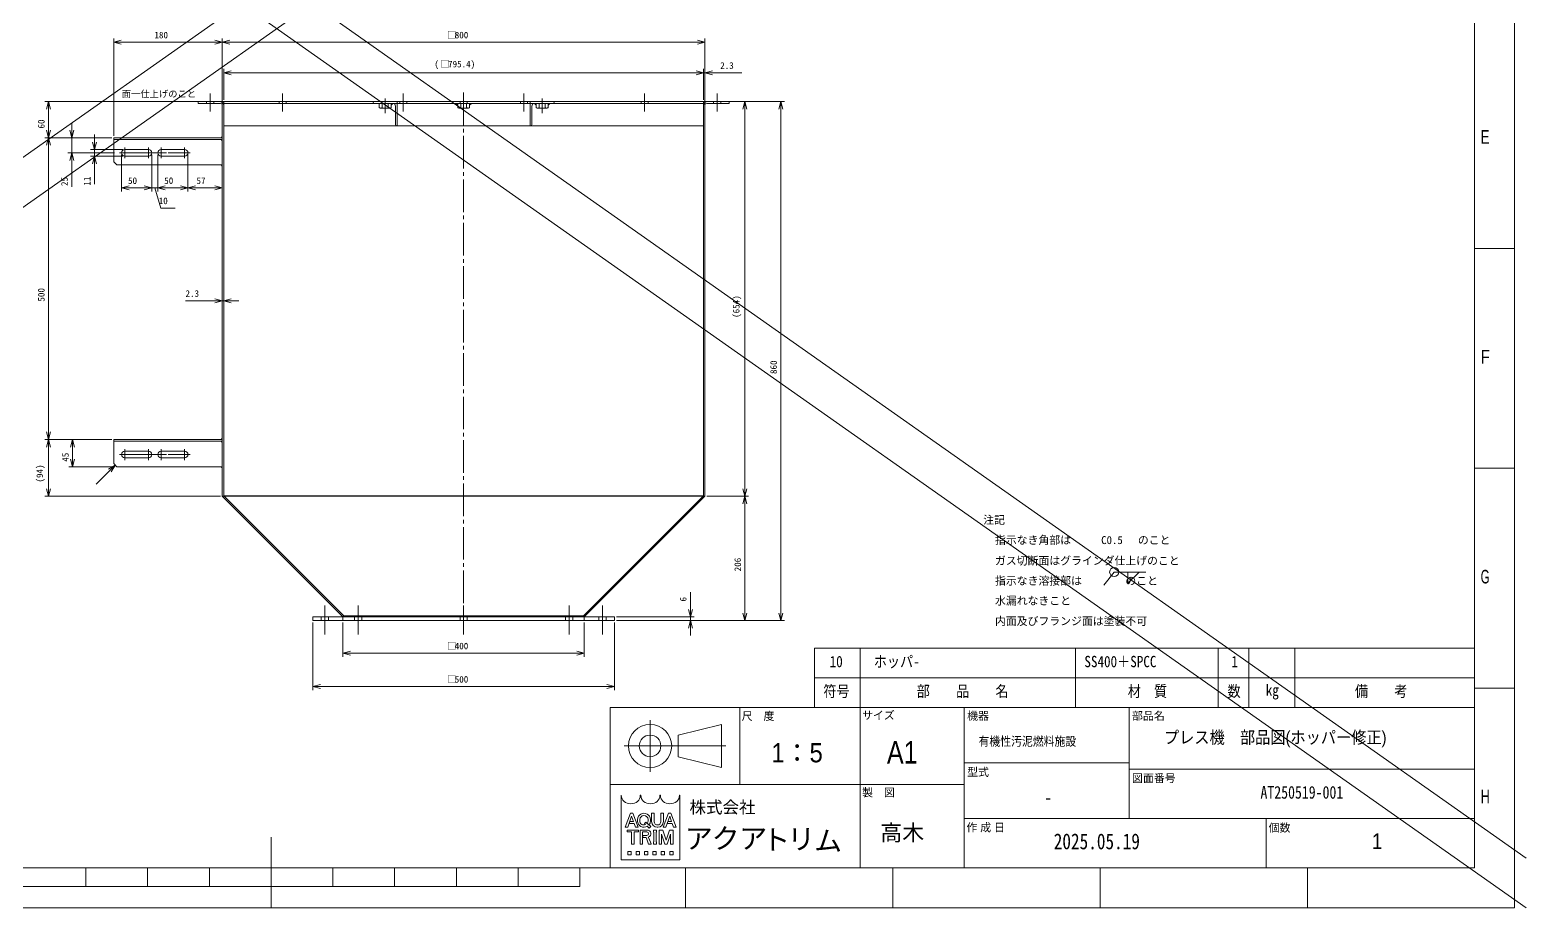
# Model space of a CAD drawing. Units: millimetres at full size. Extents: x -6753 to 6632, y -2759 to 1550.
# Drawn here: x -451 to 2029, y -1539 to -83 of the extents above; entities that cross this region are included whole.
import ezdxf
from ezdxf.enums import TextEntityAlignment as Align

# ---------------------------------------------------------------- set-up
doc = ezdxf.new("R2010")
doc.units = ezdxf.units.MM
doc.header["$LTSCALE"] = 6
doc.linetypes.add('CHAIN2', pattern=[12, 9, -1, 1, -1])
for name, color, linetype, lineweight in [('0-2_08_DIM', 3, 'Continuous', 9), ('0-4_0', 134, 'Continuous', 9), ('0-8_99_図枠', 134, 'Continuous', 9), ('0-9_Defpoints', 134, 'Continuous', 9), ('0-A_02_細線', 6, 'Continuous', 9), ('0-B_01_外形線', 134, 'Continuous', 9), ('0-C_03_かくれ線', 5, 'Continuous', 9), ('0-D_04_中心線', 4, 'CHAIN2', 9)]:
    doc.layers.add(name, color=color, linetype=linetype, lineweight=lineweight)
doc.layers.add('0-7_07_TEXT', color=3, linetype='Continuous')
doc.styles.add('Arial', font='')
doc.styles.add('ＭＳ ゴシック', font='')
doc.styles.add('ＭＳ Ｐゴシック', font='')
doc.styles.get('Arial').set_extended_font_data('Arial')
doc.styles.get('ＭＳ ゴシック').set_extended_font_data('MS Gothic')
doc.styles.get('ＭＳ Ｐゴシック').set_extended_font_data('MS PGothic')

# ---------------------------------------------------------------- blocks, each defined once
blk = doc.blocks.new('U237')
at = {"layer": '0-D_04_中心線'}
for p, q in [((-9, 0), (-1.1, 0)), ((0, 1.1), (0, 9)), ((1.1, 0), (9, 0)), ((0, -9), (0, -1.1))]:
    blk.add_line(p, q, dxfattribs=at)
at = {"layer": '0-D_04_中心線', "linetype": 'Continuous'}
for p, q in [((-0.55, 0), (0.55, 0)), ((0, -0.55), (0, 0.55))]:
    blk.add_line(p, q, dxfattribs=at)
blk = doc.blocks.new('U231')
at = {"layer": '0-D_04_中心線'}
for p, q in [((-9, 0), (-1.1, 0)), ((0, 1.1), (0, 9)), ((1.1, 0), (9, 0)), ((0, -9), (0, -1.1))]:
    blk.add_line(p, q, dxfattribs=at)
at = {"layer": '0-D_04_中心線', "linetype": 'Continuous'}
for p, q in [((-0.55, 0), (0.55, 0)), ((0, -0.55), (0, 0.55))]:
    blk.add_line(p, q, dxfattribs=at)
blk = doc.blocks.new('U233')
at = {"layer": '0-D_04_中心線'}
for p, q in [((-9, 0), (-1.1, 0)), ((0, 1.1), (0, 9)), ((1.1, 0), (9, 0)), ((0, -9), (0, -1.1))]:
    blk.add_line(p, q, dxfattribs=at)
at = {"layer": '0-D_04_中心線', "linetype": 'Continuous'}
for p, q in [((-0.55, 0), (0.55, 0)), ((0, -0.55), (0, 0.55))]:
    blk.add_line(p, q, dxfattribs=at)
blk = doc.blocks.new('U232')
at = {"layer": '0-D_04_中心線'}
for p, q in [((-9, 0), (-1.1, 0)), ((0, 1.1), (0, 9)), ((1.1, 0), (9, 0)), ((0, -9), (0, -1.1))]:
    blk.add_line(p, q, dxfattribs=at)
at = {"layer": '0-D_04_中心線', "linetype": 'Continuous'}
for p, q in [((-0.55, 0), (0.55, 0)), ((0, -0.55), (0, 0.55))]:
    blk.add_line(p, q, dxfattribs=at)
blk = doc.blocks.new('U200')
at = {"layer": '0-D_04_中心線'}
for p, q in [((-9, 0), (-1.1, 0)), ((0, 1.1), (0, 9)), ((1.1, 0), (9, 0)), ((0, -9), (0, -1.1))]:
    blk.add_line(p, q, dxfattribs=at)
at = {"layer": '0-D_04_中心線', "linetype": 'Continuous'}
for p, q in [((-0.55, 0), (0.55, 0)), ((0, -0.55), (0, 0.55))]:
    blk.add_line(p, q, dxfattribs=at)
blk = doc.blocks.new('U234')
at = {"layer": '0-D_04_中心線'}
for p, q in [((-9, 0), (-1.1, 0)), ((0, 1.1), (0, 9)), ((1.1, 0), (9, 0)), ((0, -9), (0, -1.1))]:
    blk.add_line(p, q, dxfattribs=at)
at = {"layer": '0-D_04_中心線', "linetype": 'Continuous'}
for p, q in [((-0.55, 0), (0.55, 0)), ((0, -0.55), (0, 0.55))]:
    blk.add_line(p, q, dxfattribs=at)
blk = doc.blocks.new('U236')
at = {"layer": '0-D_04_中心線'}
for p, q in [((-9, 0), (-1.1, 0)), ((0, 1.1), (0, 9)), ((1.1, 0), (9, 0)), ((0, -9), (0, -1.1))]:
    blk.add_line(p, q, dxfattribs=at)
at = {"layer": '0-D_04_中心線', "linetype": 'Continuous'}
for p, q in [((-0.55, 0), (0.55, 0)), ((0, -0.55), (0, 0.55))]:
    blk.add_line(p, q, dxfattribs=at)
blk = doc.blocks.new('U235')
at = {"layer": '0-D_04_中心線'}
for p, q in [((-9, 0), (-1.1, 0)), ((0, 1.1), (0, 9)), ((1.1, 0), (9, 0)), ((0, -9), (0, -1.1))]:
    blk.add_line(p, q, dxfattribs=at)
at = {"layer": '0-D_04_中心線', "linetype": 'Continuous'}
for p, q in [((-0.55, 0), (0.55, 0)), ((0, -0.55), (0, 0.55))]:
    blk.add_line(p, q, dxfattribs=at)
blk = doc.blocks.new('Weld-line')
at = {"layer": '0-2_08_DIM'}
blk.add_line((0, 0), (1, 0), dxfattribs=at)
blk = doc.blocks.new('Weld10-s5')
at = {"layer": '0-2_08_DIM'}
blk.add_circle((0, 0), 2, dxfattribs=at)
blk = doc.blocks.new('Weld10-a1')
at = {"layer": '0-2_08_DIM'}
blk.add_lwpolyline([(5, 0), (0, 5), (0, 0)], close=True, dxfattribs=at)
blk = doc.blocks.new('Jis_w20130906110600')
at = {"layer": '0-2_08_DIM'}
blk.add_line((-4.631, -5.765), (0, 0), dxfattribs=at)
blk.add_blockref('Weld10-s5', (0, 0), dxfattribs=at)
at = {"layer": '0-2_08_DIM', "xscale": 14, "yscale": 14}
blk.add_blockref('Weld-line', (0, 0), dxfattribs=at)
at = {"layer": '0-2_08_DIM', "xscale": -1, "rotation": 180}
blk.add_blockref('Weld10-a1', (6, 0), dxfattribs=at)
blk = doc.blocks.new('_Open30')
at = {"layer": '0-2_08_DIM'}
blk.add_line((0, 0), (-1, 0), dxfattribs=at)
blk.add_lwpolyline([(-1, 0.2679), (0, 0), (-1, -0.2679)], dxfattribs=at)

msp = doc.modelspace()

# ---------------------------------------------------------------- linework, layer by layer
at = {"layer": '0-2_08_DIM'}
for p, q in [((-311.703, -259.039), (-311.703, -97.605)), ((-131.703, -202.039), (-131.703, -97.605)), ((-131.703, -202.039), (-131.703, -97.605)), ((668.297, -202.039), (668.297, -97.605)), ((-144.203, -103.855), (-299.203, -103.855)), ((-119.203, -103.855), (655.797, -103.855)), ((-129.403, -199.039), (-129.403, -148.158)), ((665.997, -199.039), (665.997, -148.158)), ((665.997, -199.039), (665.997, -148.158)), ((668.297, -202.039), (668.297, -148.158)), ((653.497, -154.408), (-116.903, -154.408)), ((653.497, -154.408), (640.997, -154.408)), ((665.997, -154.408), (668.297, -154.408)), ((680.797, -154.408), (729.547, -154.408)), ((-132.528, -202.164), (-426.14, -202.164)), ((-419.89, -249.664), (-419.89, -214.664)), ((669.122, -202.164), (800.18, -202.164)), ((699.122, -202.164), (740.679, -202.164)), ((734.429, -843.664), (734.429, -214.664)), ((793.93, -214.664), (793.93, -1049.664)), ((-381.365, -249.664), (-381.365, -237.164)), ((-314.828, -262.164), (-426.14, -262.164)), ((-314.828, -262.164), (-426.14, -262.164)), ((-314.828, -262.164), (-387.615, -262.164)), ((-381.365, -262.164), (-381.365, -287.164)), ((-343.738, -269.164), (-343.738, -256.664)), ((-419.89, -274.664), (-419.89, -749.664)), ((-310.478, -287.164), (-387.615, -287.164)), ((-296.328, -281.664), (-349.988, -281.664)), ((-296.328, -292.664), (-349.988, -292.664)), ((-343.738, -281.664), (-343.738, -292.664)), ((-298.703, -290.289), (-298.703, -351.383)), ((-248.703, -290.289), (-248.703, -351.383)), ((-248.703, -290.289), (-248.703, -351.383)), ((-238.703, -290.289), (-238.703, -351.383)), ((-238.703, -290.289), (-238.703, -351.383)), ((-188.703, -290.289), (-188.703, -351.383)), ((-188.703, -290.289), (-188.703, -351.383)), ((-381.365, -299.664), (-381.365, -343.414)), ((-343.738, -305.164), (-343.738, -338.914)), ((-131.703, -310.289), (-131.703, -351.383)), ((-261.203, -345.133), (-286.203, -345.133)), ((-261.203, -345.133), (-273.703, -345.133)), ((-248.703, -345.133), (-238.703, -345.133)), ((-248.703, -345.133), (-238.703, -345.133)), ((-226.203, -345.133), (-213.703, -345.133)), ((-226.203, -345.133), (-201.203, -345.133)), ((-176.203, -345.133), (-144.203, -345.133)), ((-144.203, -532.217), (-192.953, -532.217)), ((-131.703, -524.281), (-131.703, -538.467)), ((-129.403, -532.217), (-131.703, -532.217)), ((-129.403, -524.281), (-129.403, -538.467)), ((-116.903, -532.217), (-104.403, -532.217)), ((-314.828, -762.164), (-426.14, -762.164)), ((-314.828, -762.164), (-426.14, -762.164)), ((-314.828, -762.164), (-386.223, -762.164)), ((-419.89, -774.664), (-419.89, -843.664)), ((-379.973, -774.664), (-379.973, -794.664)), ((-309.828, -807.164), (-386.223, -807.164)), ((-318.042, -813.503), (-340.85, -836.311)), ((-134.828, -856.164), (-426.14, -856.164)), ((671.422, -856.164), (740.679, -856.164)), ((671.422, -856.164), (740.679, -856.164)), ((734.429, -1049.664), (734.429, -868.664)), ((644.071, -1043.664), (644.071, -1014.914)), ((18.297, -1065.289), (18.297, -1177.709)), ((68.297, -1065.289), (68.297, -1122.538)), ((468.297, -1065.289), (468.297, -1122.538)), ((518.297, -1065.289), (518.297, -1177.709)), ((521.422, -1056.164), (650.321, -1056.164)), ((521.422, -1062.164), (650.321, -1062.164)), ((521.422, -1062.164), (740.679, -1062.164)), ((521.422, -1062.164), (800.18, -1062.164)), ((644.071, -1062.164), (644.071, -1056.164)), ((644.071, -1074.664), (644.071, -1087.164)), ((455.797, -1116.288), (80.797, -1116.288)), ((505.797, -1171.459), (30.797, -1171.459))]:
    msp.add_line(p, q, dxfattribs=at)
msp.add_lwpolyline([(-243.703, -345.133), (-233.672, -378.57), (-209.922, -378.57)], dxfattribs=at)
at = {"layer": '0-4_0'}
for p, q in [((2029.196, 1376.293), (-2111.808, -1538.306)), ((1911.761, 1376.293), (-2111.808, -1455.65)), ((-2111.808, 1376.293), (2029.196, -1538.306)), ((-1994.373, 1376.293), (2029.196, -1455.65)), ((-131.703, -202.164), (668.297, -202.164)), ((-131.703, -205.164), (668.297, -205.164)), ((-254.203, -281.664), (-293.203, -281.664)), ((-293.203, -292.664), (-254.203, -292.664)), ((-194.203, -281.664), (-233.203, -281.664)), ((-233.203, -292.664), (-194.203, -292.664)), ((-254.203, -781.664), (-293.203, -781.664)), ((-293.203, -792.664), (-254.203, -792.664)), ((-194.203, -781.664), (-233.203, -781.664)), ((-233.203, -792.664), (-194.203, -792.664))]:
    msp.add_line(p, q, dxfattribs=at)
for points in [[(468.297, -1056.164), (68.297, -1056.164), (-131.703, -856.164), (-131.703, -202.164), (668.297, -202.164), (668.297, -856.164)], [(-133.703, -262.164), (-131.703, -262.164), (-131.703, -260.164)], [(-133.703, -265.164), (-131.703, -265.164), (-131.703, -267.164)], [(-133.703, -307.164), (-131.703, -307.164), (-131.703, -309.164)], [(-133.703, -762.164), (-131.703, -762.164), (-131.703, -760.164)], [(-133.703, -765.164), (-131.703, -765.164), (-131.703, -767.164)], [(-133.703, -807.164), (-131.703, -807.164), (-131.703, -809.164)]]:
    msp.add_lwpolyline(points, close=True, dxfattribs=at)
for centre, start, end in [((-293.203, -287.164), 90, 270), ((-254.203, -287.164), 270, 90), ((-233.203, -287.164), 90, 270), ((-194.203, -287.164), 270, 90), ((-293.203, -787.164), 90, 270), ((-254.203, -787.164), 270, 90), ((-233.203, -787.164), 90, 270), ((-194.203, -787.164), 270, 90)]:
    msp.add_arc(centre, 5.5, start, end, dxfattribs=at)
at = {"layer": '0-8_99_図枠'}
for p, q in [((2010.269, -445.517), (1943.748, -445.517)), ((2010.269, -809.879), (1943.748, -809.879)), ((2010.269, -1174.241), (1943.748, -1174.241)), ((725.894, -1333.922), (725.894, -1205.996)), ((925.458, -1472.082), (925.458, -1205.996)), ((1097.887, -1472.082), (1097.887, -1205.996)), ((1371.14, -1205.996), (1371.14, -1390.209)), ((577.244, -1312.942), (577.244, -1226.976)), ((534.261, -1269.959), (702.611, -1269.959)), ((1097.887, -1298.103), (1371.14, -1298.103)), ((1371.14, -1308.337), (1943.748, -1308.337)), ((1097.887, -1333.922), (510.978, -1333.922)), ((540.247, -1404.652), (546.745, -1386.401)), ((544.824, -1381.481), (548.667, -1381.481)), ((549.815, -1395.021), (546.745, -1386.401)), ((557.404, -1404.54), (548.667, -1381.481)), ((579.874, -1395.295), (579.874, -1381.481)), ((584.045, -1381.481), (579.874, -1381.481)), ((584.045, -1394.457), (584.045, -1381.481)), ((599.337, -1395.295), (599.337, -1381.481)), ((603.262, -1404.652), (609.761, -1386.401)), ((607.84, -1381.481), (611.682, -1381.481)), ((612.83, -1395.021), (609.761, -1386.401)), ((620.419, -1404.54), (611.682, -1381.481)), ((536.087, -1404.652), (536.087, -1404.54)), ((536.087, -1404.652), (540.247, -1404.652)), ((539.093, -1409.286), (558.093, -1409.286)), ((539.093, -1409.286), (539.093, -1412.529)), ((539.093, -1412.529), (546.044, -1412.529)), ((542.515, -1398.543), (543.769, -1395.021)), ((542.515, -1398.543), (551.069, -1398.543)), ((543.769, -1395.021), (549.815, -1395.021)), ((546.508, -1432.456), (546.508, -1412.993)), ((550.678, -1432.456), (550.678, -1412.993)), ((551.142, -1412.529), (558.093, -1412.529)), ((556.415, -1391.676), (556.415, -1394.457)), ((557.404, -1404.652), (557.404, -1404.54)), ((558.093, -1409.286), (558.093, -1412.529)), ((560.278, -1391.949), (560.278, -1394.173)), ((560.734, -1409.286), (560.734, -1432.456)), ((560.734, -1409.286), (571.393, -1409.286)), ((564.905, -1412.529), (571.949, -1412.529)), ((567.972, -1398.509), (570.025, -1396.329)), ((567.972, -1398.509), (569.864, -1400.35)), ((570.025, -1396.329), (578.607, -1403.401)), ((572.498, -1398.258), (575.485, -1400.719)), ((572.703, -1403.113), (575.925, -1406.249)), ((573.87, -1391.949), (573.87, -1394.173)), ((575.925, -1406.249), (578.607, -1403.401)), ((577.732, -1391.676), (577.732, -1394.457)), ((582.851, -1409.286), (587.948, -1409.286)), ((582.851, -1409.286), (582.851, -1412.529)), ((583.314, -1428.749), (583.314, -1412.993)), ((587.485, -1428.749), (587.485, -1412.993)), ((587.948, -1409.286), (587.948, -1412.529)), ((590.301, -1404.652), (588.911, -1404.652)), ((592.123, -1409.286), (598.175, -1409.286)), ((603.708, -1426.114), (598.175, -1409.286)), ((599.102, -1404.652), (599.102, -1404.54)), ((599.102, -1404.652), (603.262, -1404.652)), ((603.708, -1426.114), (609.241, -1409.286)), ((605.53, -1398.543), (606.784, -1395.021)), ((605.53, -1398.543), (614.084, -1398.543)), ((606.784, -1395.021), (612.83, -1395.021)), ((615.297, -1409.286), (609.241, -1409.286)), ((620.419, -1404.652), (620.419, -1404.54)), ((1097.887, -1390.209), (1943.748, -1390.209)), ((1598.167, -1390.209), (1598.167, -1472.082)), ((-50.769, -1538.306), (-50.769, -1420.912)), ((546.508, -1432.456), (550.678, -1432.456)), ((565.044, -1421.476), (565.044, -1418.232)), ((565.044, -1418.232), (571.949, -1418.232)), ((565.044, -1421.476), (569.594, -1421.476)), ((571.314, -1422.637), (574.841, -1432.456)), ((574.841, -1432.456), (579.336, -1432.456)), ((575.343, -1422.493), (579.336, -1432.27)), ((579.336, -1432.27), (579.336, -1432.456)), ((582.851, -1432.456), (582.851, -1429.212)), ((601.623, -1432.456), (596.29, -1416.237)), ((601.623, -1432.456), (605.794, -1432.456)), ((605.794, -1432.456), (611.127, -1416.237)), ((540.254, -1444.59), (540.254, -1450.151)), ((554.156, -1444.59), (554.156, -1450.151)), ((568.058, -1444.59), (568.058, -1450.151)), ((581.96, -1444.59), (581.96, -1450.151)), ((595.862, -1444.59), (595.862, -1450.151)), ((615.325, -1444.59), (615.325, -1450.151)), ((-357.791, -1502.784), (-357.791, -1472.082)), ((-255.451, -1502.784), (-255.451, -1472.082)), ((-153.11, -1502.784), (-153.11, -1472.082)), ((51.571, -1502.784), (51.571, -1472.082)), ((153.912, -1502.784), (153.912, -1472.082)), ((256.253, -1502.784), (256.253, -1472.082)), ((358.593, -1502.784), (358.593, -1472.082)), ((460.934, -1502.784), (460.934, -1472.082)), ((636.243, -1538.306), (636.243, -1472.082)), ((979.75, -1538.603), (979.75, -1472.082)), ((979.75, -1538.306), (979.75, -1472.082)), ((1323.256, -1538.306), (1323.256, -1472.082)), ((1666.763, -1538.306), (1666.763, -1472.082)), ((-562.473, -1502.784), (460.934, -1502.784))]:
    msp.add_line(p, q, dxfattribs=at)
for points in [[(-1912.448, -1472.082), (1943.748, -1472.082), (1943.748, 1309.773), (-1912.448, 1309.773)], [(510.978, -1472.082), (1943.748, -1472.082), (1943.748, -1205.996), (510.978, -1205.996)], [(623.809, -1252.05), (695.448, -1234.14), (695.448, -1305.778), (623.809, -1287.869)]]:
    msp.add_lwpolyline(points, close=True, dxfattribs=at)
for points in [[(626.447, -1351.446), (626.447, -1458.493), (529.132, -1458.493), (529.132, -1351.446)], [(536.087, -1404.652), (536.087, -1404.54), (544.824, -1381.481)], [(595.167, -1394.457), (595.167, -1381.481), (599.337, -1381.481)], [(599.102, -1404.652), (599.102, -1404.54), (607.84, -1381.481)], [(557.404, -1404.652), (553.244, -1404.652), (551.069, -1398.543)], [(560.734, -1432.456), (564.905, -1432.456), (564.905, -1412.529)], [(592.123, -1409.286), (592.123, -1432.456), (596.294, -1432.456), (596.29, -1416.237)], [(611.127, -1416.237), (611.127, -1432.456), (615.297, -1432.456), (615.297, -1409.286)], [(620.419, -1404.652), (616.259, -1404.652), (614.084, -1398.543)], [(582.851, -1432.456), (587.948, -1432.456), (587.948, -1429.212)], [(540.254, -1444.59), (545.815, -1444.59), (545.815, -1450.151), (540.254, -1450.151)], [(554.156, -1444.59), (559.717, -1444.59), (559.717, -1450.151), (554.156, -1450.151)], [(568.058, -1444.59), (573.619, -1444.59), (573.619, -1450.151), (568.058, -1450.151)], [(581.96, -1444.59), (587.521, -1444.59), (587.521, -1450.151), (581.96, -1450.151)], [(595.862, -1444.59), (601.423, -1444.59), (601.423, -1450.151), (595.862, -1450.151)], [(615.325, -1444.59), (609.765, -1444.59), (609.765, -1450.151), (615.325, -1450.151)]]:
    msp.add_lwpolyline(points, dxfattribs=at)
for radius in [35.819, 17.91]:
    msp.add_circle((577.244, -1269.959), radius, dxfattribs=at)
for centre, radius, start, end in [((529.132, -1351.91), 0.463, 0, 90), ((561.57, -1351.91), 0.463, 0, 180), ((561.57, -1351.91), 0.463, 0, 90), ((594.009, -1351.91), 0.463, 0, 180), ((626.447, -1351.91), 0.463, 90, 180), ((546.044, -1412.993), 0.463, 0, 90), ((551.142, -1412.993), 0.463, 90, 180), ((571.849, -1415.381), 2.853, 271.99706, 88.00294), ((589.671, -1394.876), 9.805, 182.45003, 265.55526), ((582.851, -1412.993), 0.463, 0, 90), ((592.318, -1394.565), 8.273, 179.25279, 218.96457), ((589.606, -1393.011), 7.713, 241.15773, 298.84227), ((587.948, -1412.993), 0.463, 90, 180), ((589.541, -1394.876), 9.805, 274.44474, 357.54997), ((586.894, -1394.565), 8.273, 321.03543, 0.74721), ((569.594, -1423.329), 1.854, 21.9283, 90), ((572.54, -1423.641), 3.03, 22.27295, 58.55311), ((582.851, -1428.749), 0.463, 270, 0), ((587.948, -1428.749), 0.463, 180, 270)]:
    msp.add_arc(centre, radius, start, end, dxfattribs=at)
for centre, major_axis, ratio, start_param, end_param in [((545.351, -1351.91), (-15.756, 0), 0.882353, 6.28318531, 9.42477796), ((577.79, -1351.91), (-15.756, 0), 0.882353, 6.28318531, 9.42477796), ((610.228, -1351.91), (-15.756, 0), 0.882353, 6.28318531, 9.42477796), ((567.074, -1391.676), (-10.658, 0), 0.956522, 3.14159265, 6.28318531), ((567.074, -1391.949), (6.796, 0), 0.994718, 6.28318531, 9.42477796), ((567.074, -1394.457), (-10.658, 0), 0.956522, 0, 2.12727056), ((567.074, -1394.184), (6.796, 0), 0.995036, 3.14159265, 5.13549259), ((571.393, -1415.381), (-7.48, 0), 0.81482, 1.94406945, 4.71238898), ((567.074, -1394.184), (6.796, 0), 0.995036, 5.63666712, 6.28318531), ((567.074, -1394.457), (-10.658, 0), 0.956522, 2.48020459, 3.14159265)]:
    msp.add_ellipse(centre, major_axis=major_axis, ratio=ratio, start_param=start_param, end_param=end_param, dxfattribs=at)
at = {"layer": '0-9_Defpoints'}
msp.add_lwpolyline([(-2111.808, -1538.306), (2010.269, -1538.306), (2010.269, 1376.294), (-2111.808, 1376.294)], close=True, dxfattribs=at)
at = {"layer": '0-A_02_細線'}
for p, q in [((849.588, -1205.996), (849.588, -1107.759)), ((849.588, -1107.759), (1943.748, -1107.759)), ((925.56, -1107.759), (925.56, -1205.996)), ((1282.22, -1107.759), (1282.22, -1205.996)), ((1519.12, -1107.759), (1519.12, -1205.996)), ((1569.769, -1107.759), (1569.769, -1205.996)), ((1645.741, -1107.759), (1645.741, -1205.996)), ((849.588, -1156.878), (1943.748, -1156.878))]:
    msp.add_line(p, q, dxfattribs=at)
at = {"layer": '0-B_01_外形線'}
for p, q in [((-311.703, -265.164), (-131.703, -265.164)), ((-311.703, -765.164), (-131.703, -765.164)), ((-131.703, -856.164), (668.297, -856.164))]:
    msp.add_line(p, q, dxfattribs=at)
for points in [[(-135.403, -202.164), (-171.703, -202.164), (-171.703, -205.164), (-134.703, -205.164)], [(671.997, -202.164), (708.297, -202.164), (708.297, -205.164), (671.297, -205.164)], [(-131.703, -262.164), (-311.703, -262.164), (-311.703, -302.164), (-306.703, -307.164), (-131.703, -307.164), (-131.703, -265.164)], [(-131.703, -762.164), (-311.703, -762.164), (-311.703, -802.164), (-306.703, -807.164), (-131.703, -807.164), (-131.703, -765.164)]]:
    msp.add_lwpolyline(points, dxfattribs=at)
msp.add_lwpolyline([(18.297, -1062.164), (518.297, -1062.164), (518.297, -1056.164), (18.297, -1056.164)], close=True, dxfattribs=at)
for centre, radius, start, end in [((-135.403, -208.164), 6, 51.92688, 90), ((-134.703, -208.164), 3, 360, 90), ((671.997, -208.164), 6, 90, 128.07312), ((671.297, -208.164), 3, 90, 180)]:
    msp.add_arc(centre, radius, start, end, dxfattribs=at)
at = {"layer": '0-C_03_かくれ線'}
for p, q in [((-157.703, -202.164), (-157.703, -205.164)), ((-145.703, -202.164), (-145.703, -205.164)), ((665.997, -205.164), (-129.403, -205.164)), ((-37.703, -202.164), (-37.703, -205.164)), ((-25.703, -202.164), (-25.703, -205.164)), ((150.797, -205.164), (120.297, -205.164)), ((148.112, -205.164), (128.482, -205.164)), ((128.482, -205.164), (128.482, -212.261)), ((128.482, -212.261), (130.047, -213.164)), ((146.547, -213.164), (130.047, -213.164)), ((133.39, -205.164), (133.39, -212.261)), ((143.204, -205.164), (143.204, -212.261)), ((148.112, -212.261), (146.547, -213.164)), ((148.112, -205.164), (148.112, -212.261)), ((155.297, -240.164), (155.297, -209.664)), ((162.297, -202.164), (162.297, -205.164)), ((174.297, -202.164), (174.297, -205.164)), ((258.482, -205.164), (278.112, -205.164)), ((258.482, -205.164), (258.482, -212.261)), ((258.482, -212.261), (260.047, -213.164)), ((260.047, -213.164), (276.547, -213.164)), ((262.297, -202.164), (262.297, -205.164)), ((263.39, -205.164), (263.39, -212.261)), ((273.204, -205.164), (273.204, -212.261)), ((274.297, -202.164), (274.297, -205.164)), ((278.112, -212.261), (276.547, -213.164)), ((278.112, -205.164), (278.112, -212.261)), ((362.297, -202.164), (362.297, -205.164)), ((374.297, -202.164), (374.297, -205.164)), ((381.297, -240.164), (381.297, -209.664)), ((385.797, -205.164), (416.297, -205.164)), ((388.482, -205.164), (408.112, -205.164)), ((388.482, -205.164), (388.482, -212.261)), ((388.482, -212.261), (390.047, -213.164)), ((390.047, -213.164), (406.547, -213.164)), ((393.39, -205.164), (393.39, -212.261)), ((403.204, -205.164), (403.204, -212.261)), ((408.112, -212.261), (406.547, -213.164)), ((408.112, -205.164), (408.112, -212.261)), ((562.297, -202.164), (562.297, -205.164)), ((574.297, -202.164), (574.297, -205.164)), ((682.297, -202.164), (682.297, -205.164)), ((694.297, -202.164), (694.297, -205.164)), ((158.297, -242.164), (157.297, -242.164)), ((378.297, -242.164), (379.297, -242.164)), ((-131.703, -856.164), (-129.403, -855.212)), ((-129.403, -855.212), (665.997, -855.212)), ((668.297, -856.164), (665.997, -855.212)), ((32.297, -1056.164), (32.297, -1062.164)), ((44.297, -1056.164), (44.297, -1062.164)), ((68.297, -1056.164), (69.923, -1054.538)), ((68.297, -1056.164), (68.297, -1062.164)), ((87.297, -1056.164), (87.297, -1062.164)), ((99.297, -1056.164), (99.297, -1062.164)), ((262.297, -1056.164), (262.297, -1062.164)), ((274.297, -1056.164), (274.297, -1062.164)), ((437.297, -1056.164), (437.297, -1062.164)), ((449.297, -1056.164), (449.297, -1062.164)), ((468.297, -1056.164), (466.671, -1054.538)), ((468.297, -1056.164), (468.297, -1062.164)), ((492.297, -1056.164), (492.297, -1062.164)), ((504.297, -1056.164), (504.297, -1062.164))]:
    msp.add_line(p, q, dxfattribs=at)
for points in [[(665.997, -202.164), (665.997, -855.212), (466.671, -1054.538), (69.923, -1054.538), (-129.403, -855.212), (-129.403, -202.164)], [(118.297, -203.164), (118.297, -202.164), (158.297, -202.164), (158.297, -242.164)], [(418.297, -203.164), (418.297, -202.164), (378.297, -202.164), (378.297, -242.164)]]:
    msp.add_lwpolyline(points, dxfattribs=at)
for points in [[(-129.403, -242.164), (665.997, -242.164), (665.997, -202.164), (-129.403, -202.164)], [(148.112, -205.164), (148.112, -208.164), (151.112, -205.164)], [(258.482, -205.164), (258.482, -208.164), (255.482, -205.164)], [(278.112, -205.164), (278.112, -208.164), (281.112, -205.164)], [(388.482, -205.164), (388.482, -208.164), (385.482, -205.164)], [(408.112, -205.164), (408.112, -208.164), (411.112, -205.164)]]:
    msp.add_lwpolyline(points, close=True, dxfattribs=at)
for centre, radius, start, end in [((-135.403, -208.164), 6, 360, 51.92688), ((120.297, -203.164), 2, 180, 270), ((130.936, -208.011), 4.907, 240.00001, 299.99999), ((138.297, -199.385), 13.779, 249.136, 290.864), ((145.658, -208.011), 4.907, 240.00001, 299.99999), ((150.797, -209.664), 4.5, 0, 90), ((260.936, -208.011), 4.907, 240.00001, 299.99999), ((268.297, -199.385), 13.779, 249.136, 290.864), ((275.658, -208.011), 4.907, 240.00001, 299.99999), ((385.797, -209.664), 4.5, 90, 180), ((390.936, -208.011), 4.907, 240.00001, 299.99999), ((398.297, -199.385), 13.779, 249.136, 290.864), ((405.658, -208.011), 4.907, 240.00001, 299.99999), ((416.297, -203.164), 2, 270, 0), ((671.997, -208.164), 6, 128.07312, 180), ((157.297, -240.164), 2, 180, 270), ((379.297, -240.164), 2, 270, 0)]:
    msp.add_arc(centre, radius, start, end, dxfattribs=at)
at = {"layer": '0-D_04_中心線'}
for p, q in [((-151.703, -188.664), (-151.703, -218.664)), ((-31.703, -188.664), (-31.703, -218.664)), ((138.297, -221.164), (138.297, -197.164)), ((168.297, -188.664), (168.297, -218.664)), ((268.297, -187.164), (268.297, -1071.164)), ((268.297, -221.164), (268.297, -197.164)), ((368.297, -188.664), (368.297, -218.664)), ((398.297, -221.164), (398.297, -197.164)), ((568.297, -188.664), (568.297, -218.664)), ((688.297, -188.664), (688.297, -218.664)), ((-293.203, -287.164), (-194.203, -287.164)), ((-293.203, -787.164), (-194.203, -787.164)), ((38.297, -1037.164), (38.297, -1085.164)), ((93.297, -1037.164), (93.297, -1085.164)), ((268.297, -1037.164), (268.297, -1085.164)), ((443.297, -1037.164), (443.297, -1085.164)), ((498.297, -1037.164), (498.297, -1085.164))]:
    msp.add_line(p, q, dxfattribs=at)

# ---------------------------------------------------------------- block references
at = {"layer": '0-2_08_DIM', "xscale": 12.5, "yscale": 12.5}
for p, rotation in [((-311.703, -103.855), 180), ((-131.703, -103.855), 180), ((-129.403, -154.408), 180), ((668.297, -154.408), 180), ((-419.89, -202.164), 90), ((734.429, -202.164), 90), ((793.93, -202.164), 90), ((-419.89, -262.164), 270), ((-419.89, -262.164), 90), ((-381.365, -262.164), 270), ((-343.738, -281.664), 270), ((-381.365, -287.164), 90), ((-343.738, -292.664), 90), ((-298.703, -345.133), 180), ((-238.703, -345.133), 180), ((-238.703, -345.133), 180), ((-188.703, -345.133), 180), ((-129.403, -532.217), 180), ((-419.89, -762.164), 270), ((-419.89, -762.164), 90), ((-379.973, -762.164), 90), ((-379.973, -807.164), 270), ((-309.203, -804.664), 45), ((-419.89, -856.164), 270), ((734.429, -856.164), 270), ((734.429, -856.164), 90), ((644.071, -1056.164), 270), ((644.071, -1062.164), 90), ((734.429, -1062.164), 270), ((793.93, -1062.164), 270), ((68.297, -1116.288), 180), ((18.297, -1171.459), 180)]:
    msp.add_blockref('_Open30', p, dxfattribs=dict(at, rotation=rotation))
at = {"layer": '0-2_08_DIM'}
for name, p, xscale, yscale in [('_Open30', (-131.703, -103.855), 12.5, 12.5), ('_Open30', (668.297, -103.855), 12.5, 12.5), ('_Open30', (665.997, -154.408), 12.5, 12.5), ('_Open30', (665.997, -154.408), 12.5, 12.5), ('_Open30', (-248.703, -345.133), 12.5, 12.5), ('_Open30', (-248.703, -345.133), 12.5, 12.5), ('_Open30', (-188.703, -345.133), 12.5, 12.5), ('_Open30', (-131.703, -345.133), 12.5, 12.5), ('_Open30', (-131.703, -532.217), 12.5, 12.5), ('Jis_w20130906110600', (1346.511, -981.714), 3.75, 3.75), ('_Open30', (468.297, -1116.288), 12.5, 12.5), ('_Open30', (518.297, -1171.459), 12.5, 12.5)]:
    msp.add_blockref(name, p, dxfattribs=dict(at, xscale=xscale, yscale=yscale))
at = {"layer": '0-D_04_中心線'}
for name, p in [('U232', (-293.203, -287.164)), ('U233', (-254.203, -287.164)), ('U231', (-233.203, -287.164)), ('U237', (-194.203, -287.164)), ('U235', (-293.203, -787.164)), ('U236', (-254.203, -787.164)), ('U234', (-233.203, -787.164)), ('U200', (-194.203, -787.164))]:
    msp.add_blockref(name, p, dxfattribs=at)

# ---------------------------------------------------------------- texts
at = {"layer": '0-2_08_DIM'}
for s, style, p in [('180', 'ＭＳ ゴシック', (-244.203, -100.73)), ('□', 'Arial', (240.867, -100.73)), ('800', 'ＭＳ ゴシック', (253.512, -100.73)), ('(', 'ＭＳ ゴシック', (219.832, -148.783)), ('□', 'Arial', (229.832, -148.783)), ('795.4)', 'ＭＳ ゴシック', (242.477, -148.783)), ('2.3', 'ＭＳ ゴシック', (693.565, -151.283)), ('50', 'ＭＳ ゴシック', (-287.989, -342.008)), ('50', 'ＭＳ ゴシック', (-227.989, -342.008)), ('57', 'ＭＳ ゴシック', (-174.489, -342.008)), ('10', 'ＭＳ ゴシック', (-237.154, -375.445)), ('2.3', 'ＭＳ ゴシック', (-192.685, -529.092)), ('□', 'Arial', (240.867, -1113.163)), ('400', 'ＭＳ ゴシック', (253.512, -1113.163)), ('□', 'Arial', (240.867, -1168.334)), ('500', 'ＭＳ ゴシック', (253.512, -1168.334))]:
    msp.add_text(s, height=11, dxfattribs=dict(at, style=style)).set_placement(p, align=Align.BOTTOM_LEFT)
at = {"layer": '0-2_08_DIM', "style": 'ＭＳ ゴシック'}
for s, p in [('60', (-423.015, -246.807)), ('25', (-384.49, -342.075)), ('11', (-346.863, -341.504)), ('500', (-423.015, -533.593)), ('(654)', (728.804, -560.593)), ('860', (790.805, -653.593)), ('45', (-383.098, -798.95)), ('(94)', (-425.515, -833.45)), ('206', (731.304, -980.593)), ('6', (640.946, -1030.539))]:
    msp.add_text(s, height=11, rotation=90, dxfattribs=at).set_placement(p, align=Align.BOTTOM_LEFT)
at = {"layer": '0-4_0'}
for s, height, style, width, p in [('10', 18.76, 'ＭＳ ゴシック', 0.85, (874.889, -1145.11)), ('ホッパ-', 18.76, 'ＭＳ ゴシック', 0.85, (948.031, -1145.11)), ('SS400＋SPCC', 18.76, 'ＭＳ ゴシック', 0.85, (1297.12, -1145.11)), ('1', 18.76, 'ＭＳ ゴシック', 0.85, (1540.82, -1145.11)), ('符号', 18.76, 'ＭＳ ゴシック', 0.85, (864.462, -1194.219)), ('部\u3000\u3000品\u3000\u3000名', 18.76, 'ＭＳ ゴシック', 0.85, (1019.234, -1194.219)), ('材\u3000質', 18.76, 'ＭＳ ゴシック', 0.85, (1369.072, -1194.219)), ('数', 18.76, 'ＭＳ ゴシック', 0.85, (1534.38, -1194.219)), ('㎏', 18.76, 'ＭＳ ゴシック', 0.85, (1597.69, -1192.514)), ('備\u3000\u3000考', 18.76, 'ＭＳ ゴシック', 0.85, (1745.539, -1194.219)), ('有機性汚泥燃料施設', 14.66, 'ＭＳ Ｐゴシック', 0.9, (1121.623, -1274.176)), ('プレス機\u3000部品図(ホッパー修正)', 20.53, 'ＭＳ Ｐゴシック', 0.9, (1428.919, -1272.121)), ('1：5', 31.83, 'ＭＳ Ｐゴシック', 0.95, (778.312, -1306.649)), ('AT250519-001', 21.01, 'ＭＳ ゴシック', 0.8, (1588.963, -1363.599)), ('-', 21.01, 'ＭＳ ゴシック', 0.9, (1230.787, -1372.05)), ('2025.05.19', 26.26, 'ＭＳ ゴシック', 0.8, (1246.303, -1449.053)), ('1', 26.26, 'ＭＳ Ｐゴシック', 0.9, (1773.878, -1448.748))]:
    msp.add_text(s, height=height, dxfattribs=dict(at, style=style, width=width)).set_placement(p, align=Align.BOTTOM_LEFT)
at = {"layer": '0-4_0', "style": 'ＭＳ Ｐゴシック'}
msp.add_text('高木', height=26.53, dxfattribs=at).set_placement((959.045, -1434.913), align=Align.BOTTOM_LEFT)
at = {"layer": '0-7_07_TEXT'}
for s, height, style, p in [('面一仕上げのこと', 11, 'ＭＳ ゴシック', (-298.386, -198.288)), ('注記', 13.2, 'ＭＳ Ｐゴシック', (1129.527, -905.932)), ('\u3000指示なき角部は', 13.2, 'ＭＳ Ｐゴシック', (1130.967, -939.406)), ('C0.5', 13.2, 'ＭＳ ゴシック', (1324.917, -939.406)), ('のこと', 13.2, 'ＭＳ Ｐゴシック', (1385.774, -939.406)), ('\u3000ガス切断面はグラインダ仕上げのこと', 13.2, 'ＭＳ Ｐゴシック', (1130.967, -973.6)), ('\u3000指示なき溶接部は\u3000\u3000\u3000\u3000のこと', 13.2, 'ＭＳ Ｐゴシック', (1130.967, -1006.858)), ('\u3000水漏れなきこと', 13.2, 'ＭＳ Ｐゴシック', (1130.967, -1039.918)), ('\u3000内面及びフランジ面は塗装不可', 13.2, 'ＭＳ Ｐゴシック', (1130.967, -1073.698))]:
    msp.add_text(s, height=height, dxfattribs=dict(at, style=style)).set_placement(p, align=Align.BOTTOM_LEFT)
at = {"layer": '0-8_99_図枠', "style": 'ＭＳ Ｐゴシック'}
for s, height, width, p in [('E', 22.51, 0.75, (1953.982, -278.687)), ('F', 22.51, 0.85, (1953.982, -643.049)), ('G', 22.51, 0.65, (1953.982, -1007.411)), ('A1', 37.14, 0.85, (969.941, -1310.205)), ('H', 22.51, 0.7, (1953.982, -1371.773))]:
    msp.add_text(s, height=height, dxfattribs=dict(at, width=width)).set_placement(p, align=Align.BOTTOM_LEFT)
at = {"layer": '0-8_99_図枠'}
for s, height, style, p in [('尺\u3000度', 13.26, 'ＭＳ Ｐゴシック', (729.139, -1231.064)), ('サイズ', 13.26, 'ＭＳ Ｐゴシック', (928.704, -1229.715)), ('機器', 13.26, 'ＭＳ Ｐゴシック', (1102.804, -1230.765)), ('部品名', 13.26, 'ＭＳ Ｐゴシック', (1376.057, -1230.765)), ('型式', 13.26, 'ＭＳ Ｐゴシック', (1102.804, -1323.776)), ('製\u3000図', 13.26, 'ＭＳ Ｐゴシック', (928.704, -1357.641)), ('図面番号', 13.26, 'ＭＳ Ｐゴシック', (1376.057, -1334.01)), ('株式会社', 20.06, 'ＭＳ ゴシック', (642.616, -1387.53)), ('ア', 33.87, 'ＭＳ ゴシック', (634.885, -1450.225)), ('ク', 33.87, 'ＭＳ ゴシック', (679.414, -1450.225)), ('ア', 33.87, 'ＭＳ ゴシック', (725.194, -1450.225)), ('ト', 33.87, 'ＭＳ ゴシック', (763.321, -1452.169)), ('リ', 33.87, 'ＭＳ ゴシック', (804.648, -1451.197)), ('ム', 33.87, 'ＭＳ ゴシック', (849.174, -1454.114)), ('作 成 日', 13.26, 'ＭＳ Ｐゴシック', (1101.556, -1415.666)), ('個数', 13.26, 'ＭＳ Ｐゴシック', (1602.463, -1416.166))]:
    msp.add_text(s, height=height, dxfattribs=dict(at, style=style)).set_placement(p, align=Align.BOTTOM_LEFT)

doc.saveas('drawing.dxf')
